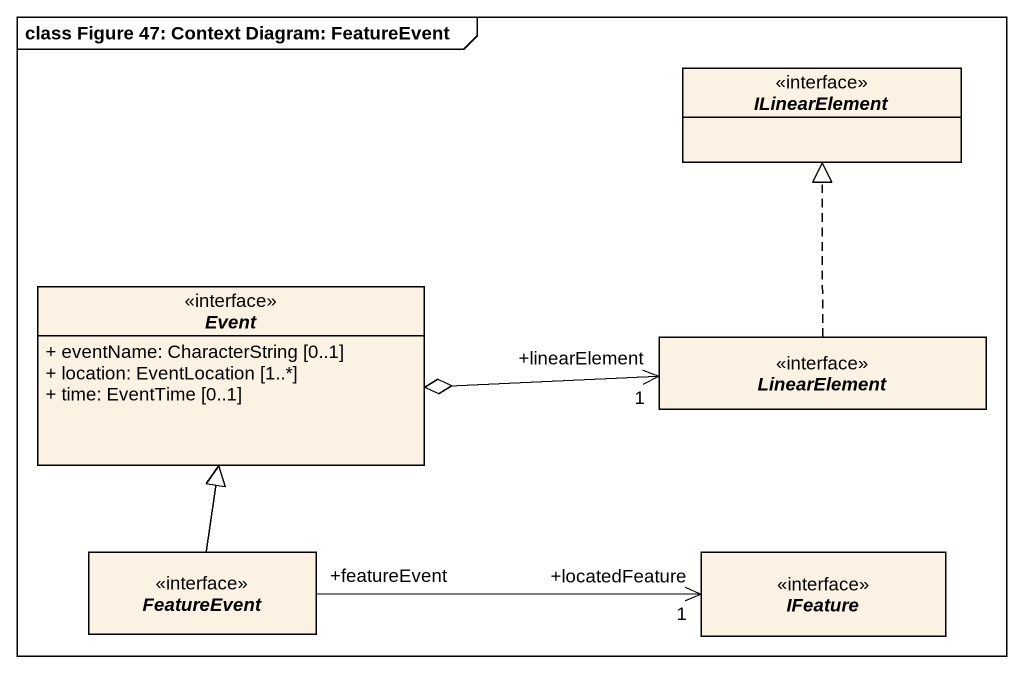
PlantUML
@startuml
mainframe class Figure 47: Context Diagram: FeatureEvent
hide circle
hide empty members
skinparam classAttributeIconSize 0
interface ILinearElement
interface Event {
  + eventName: CharacterString [0..1]
  + location: EventLocation [1..*]
  + time: EventTime [0..1]
}
interface LinearElement
interface FeatureEvent
interface IFeature
Event o-right-> "+linearElement\n1" LinearElement
LinearElement .up.|> ILinearElement
FeatureEvent -up-|> Event
FeatureEvent "+featureEvent" -right-> "+locatedFeature\n1" IFeature
@enduml
